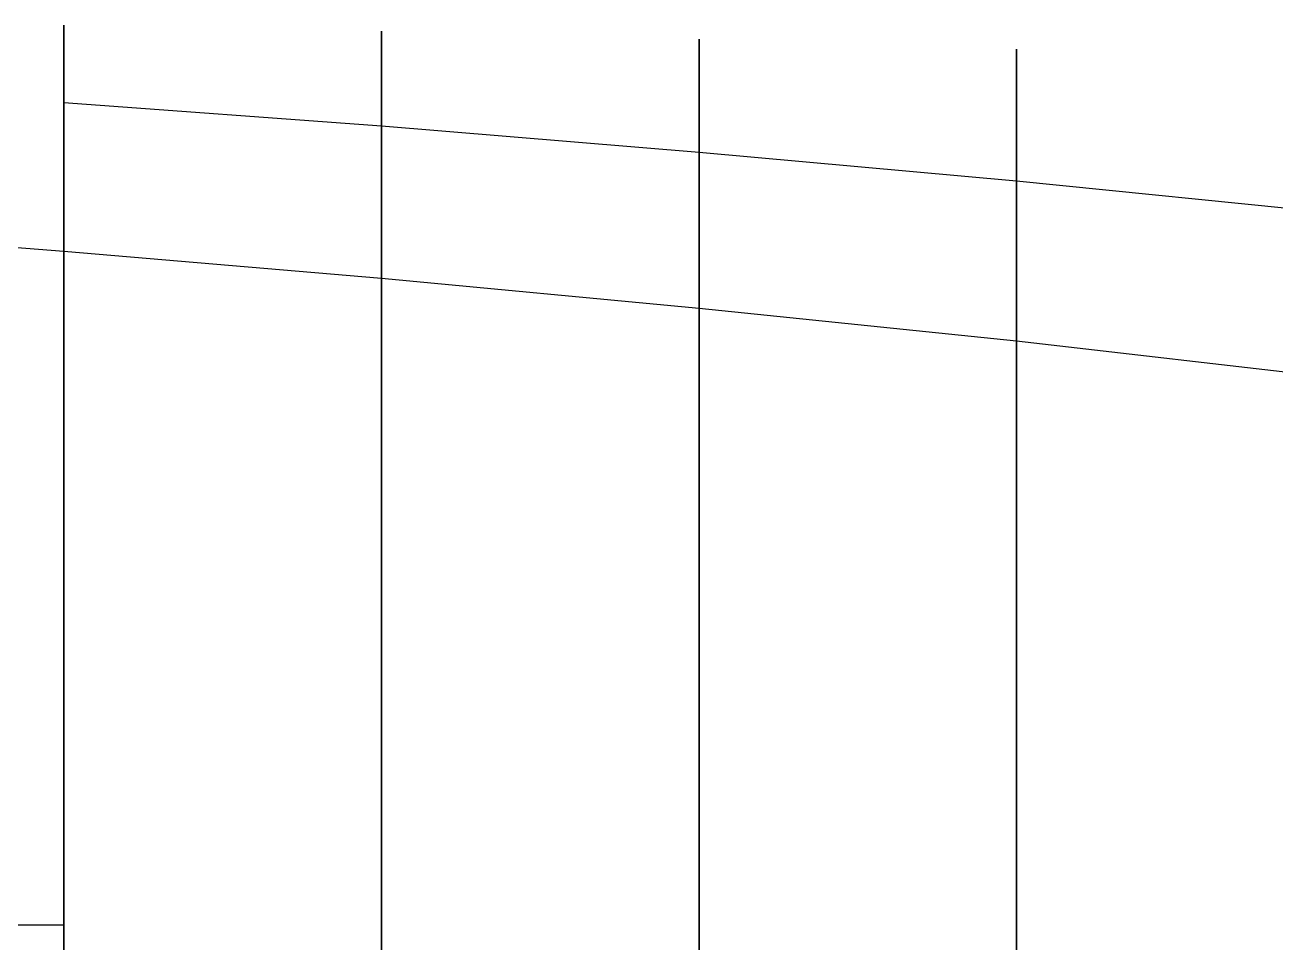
# Model space of a CAD drawing. Extents: x 0 to 100, y -6 to 6.
# Drawn here: x 59.76 to 67.63, y -0.11 to 5.67 of the extents above; entities that cross this region are included whole.
import ezdxf

# ---------------------------------------------------------------- set-up
doc = ezdxf.new("R2010")
doc.units = 0
for name, color, linetype in [('Compartiment', 3, 'CONTINUOUS'), ('Fysiek-dwarsvlak', 5, 'CONTINUOUS'), ('Fysiek-horizontaal-vlak', 5, 'CONTINUOUS'), ('Gereserveerd', 1, 'CONTINUOUS'), ('Lijnenmodel-van-de-romp', 2, 'CONTINUOUS'), ('Vlakkenmodel-van-de-romp', 2, 'CONTINUOUS')]:
    doc.layers.add(name, color=color, linetype=linetype)

msp = doc.modelspace()

# ---------------------------------------------------------------- linework, layer by layer
at = {"layer": 'Compartiment'}
for points in [[(60, -5.66608, 8.42705), (60, 5.66608, 8.42705), (60, 5.63806, 8.29128)], [(60, 5.63806, 8.29128), (60, 5.6271, 8.23712), (60, 5.61539, 8.17822), (60, 5.60355, 8.11717), (60, 5.59209, 8.05604), (60, 5.581, 7.99484), (60, 5.57019, 7.93311), (60, 5.55954, 7.87034), (60, 5.54895, 7.80606), (60, 5.53837, 7.74016), (60, 5.52798, 7.67414), (60, 5.49283, 7.44438), (60, 5.48556, 7.39531), (60, 5.47757, 7.33967), (60, 5.46792, 7.27053), (60, 5.24851, 5.62182), (60, 5.24065, 5.55978), (60, 5.23146, 5.48524), (60, 5.22859, 5.46223), (60, 5.22238, 5.41445), (60, 5.21736, 5.37365), (60, 5.20994, 5.31056), (60, 5.19928, 5.2169), (60, 5.17519, 5), (60, 5.17519, 5), (60, 5.11704, 4.47661), (60, 5.10461, 4.36847), (60, 5.0947, 4.28571), (60, 5.08631, 4.21967), (60, 5.07846, 4.16171), (60, 5.07016, 4.10317), (60, 5.06064, 4.03727), (60, 5.04994, 3.96463), (60, 5.03833, 3.88774), (60, 5.02608, 3.80909), (60, 5.01344, 3.73115), (60, 5.0006, 3.65581), (60, 4.98739, 3.58255), (60, 4.97354, 3.51024), (60, 4.95881, 3.43776), (60, 4.94293, 3.36397), (60, 4.92579, 3.28828), (60, 4.90776, 3.21214), (60, 4.88937, 3.13755), (60, 4.87114, 3.0665), (60, 4.85359, 3.00097), (60, 4.83711, 2.94239), (60, 4.82157, 2.88987), (60, 4.80673, 2.84196), (60, 4.79235, 2.79723), (60, 4.77816, 2.75421), (60, 4.76383, 2.71146), (60, 4.74855, 2.66744), (60, 4.73143, 2.62063), (60, 4.71156, 2.56951), (60, 4.68804, 2.51254), (60, 4.66024, 2.4488), (60, 4.62865, 2.37979), (60, 4.594, 2.30763), (60, 4.55705, 2.23443), (60, 4.51856, 2.1623), (60, 4.47909, 2.0929), (60, 4.43854, 2.02611), (60, 4.39663, 1.96134), (60, 4.35308, 1.89801), (60, 4.3076, 1.83555), (60, 4.26001, 1.77352), (60, 4.24103, 1.75), (60, -4.24103, 1.75)], [(62, -5.62711, 8.42991), (62, 5.62711, 8.42991), (62, 5.60985, 8.35557)], [(62, 5.60985, 8.35557), (62, 5.60029, 8.31378), (62, 5.58846, 8.26104), (62, 5.57444, 8.19709), (62, 5.55829, 8.12162), (62, 5.54002, 8.03387), (62, 5.51937, 7.93116), (62, 5.49601, 7.8103), (62, 5.46962, 7.66811), (62, 5.43988, 7.50143), (62, 5.40673, 7.30919), (62, 5.13992, 5.72282), (62, 5.12658, 5.64295), (62, 5.11669, 5.58247), (62, 5.10421, 5.50422), (62, 5.10009, 5.47873), (62, 5.09176, 5.42937), (62, 5.08531, 5.38909), (62, 5.07581, 5.32695), (62, 5.06211, 5.23435), (62, 5.02838, 5), (62, -5.02838, 5)], [(64, -5.57667, 8.44061), (64, 5.57667, 8.44061), (64, 5.50222, 8.13426)], [(66, -5.51332, 8.46031), (66, 5.51332, 8.46031), (66, 5.47489, 8.31696)], [(64, 5.50222, 8.13426), (64, 5.49, 8.08259), (64, 5.47805, 8.03087), (64, 5.46535, 7.97424), (64, 5.45088, 7.90784), (64, 5.43361, 7.8268), (64, 5.4128, 7.7277), (64, 5.19014, 6.62822), (64, 5.15933, 6.47704), (64, 5.0076, 5.74891), (64, 4.98365, 5.63199), (64, 4.9626, 5.52729), (64, 4.9439, 5.43241), (64, 4.92704, 5.34496), (64, 4.91148, 5.26254), (64, 4.89677, 5.18318), (64, 4.8828, 5.10662), (64, 4.86413, 5), (64, -4.86413, 5)], [(66, 5.47489, 8.31696), (66, 5.46929, 8.29563), (66, 5.46334, 8.27273), (66, 5.41631, 8.08737), (66, 5.40261, 8.0322), (66, 5.38755, 7.97093), (66, 4.78376, 5.46059), (66, 4.77295, 5.41404), (66, 4.76109, 5.36211), (66, 4.74781, 5.30286), (66, 4.73289, 5.23525), (66, 4.68245, 5), (66, -4.68245, 5)], [(60, -5.17519, 5), (60, 5.17519, 5), (60, 5.11704, 4.47661)], [(60, 5.11704, 4.47661), (60, 5.10461, 4.36847), (60, 5.0947, 4.28571), (60, 5.08631, 4.21967), (60, 5.07846, 4.16171), (60, 5.07016, 4.10317), (60, 5.06064, 4.03727), (60, 5.04994, 3.96463), (60, 5.03833, 3.88774), (60, 5.02608, 3.80909), (60, 5.01344, 3.73115), (60, 5.0006, 3.65581), (60, 4.98739, 3.58255), (60, 4.97354, 3.51024), (60, 4.95881, 3.43776), (60, 4.94293, 3.36397), (60, 4.92579, 3.28828), (60, 4.90776, 3.21214), (60, 4.88937, 3.13755), (60, 4.87114, 3.0665), (60, 4.85359, 3.00097), (60, 4.83711, 2.94239), (60, 4.82157, 2.88987), (60, 4.80673, 2.84196), (60, 4.79235, 2.79723), (60, 4.77816, 2.75421), (60, 4.76383, 2.71146), (60, 4.74855, 2.66744), (60, 4.73143, 2.62063), (60, 4.71156, 2.56951), (60, 4.68804, 2.51254), (60, 4.66024, 2.4488), (60, 4.62865, 2.37979), (60, 4.594, 2.30763), (60, 4.55705, 2.23443), (60, 4.51856, 2.1623), (60, 4.47909, 2.0929), (60, 4.43854, 2.02611), (60, 4.39663, 1.96134), (60, 4.35308, 1.89801), (60, 4.3076, 1.83555), (60, 4.26001, 1.77352), (60, 4.24103, 1.75), (60, -4.24103, 1.75)], [(62, -5.02838, 5), (62, 5.02838, 5), (62, 4.94046, 4.38904)], [(62, 4.94046, 4.38904), (62, 4.92825, 4.30654), (62, 4.91823, 4.24083), (62, 4.90913, 4.18329), (62, 4.8997, 4.12535), (62, 4.88891, 4.06022), (62, 4.87683, 3.98836), (62, 4.86375, 3.91203), (62, 4.84997, 3.8335), (62, 4.8358, 3.75503), (62, 4.82145, 3.67837), (62, 4.80676, 3.60309), (62, 4.79146, 3.52823), (62, 4.77531, 3.45286), (62, 4.75803, 3.376), (62, 4.73953, 3.29722), (62, 4.72023, 3.21816), (62, 4.70073, 3.14098), (62, 4.6816, 3.06783), (62, 4.66344, 3.00086), (62, 4.64667, 2.94159), (62, 4.63111, 2.88899), (62, 4.61644, 2.84141), (62, 4.60233, 2.79717), (62, 4.58846, 2.75461), (62, 4.5744, 2.7121), (62, 4.55939, 2.66814), (62, 4.54259, 2.62126), (62, 4.52317, 2.56999), (62, 4.50026, 2.51285), (62, 4.47328, 2.44898), (62, 4.44269, 2.37986), (62, 4.40918, 2.30757), (62, 4.37347, 2.23422), (62, 4.33627, 2.16187), (62, 4.29812, 2.09219), (62, 4.2589, 2.02503), (62, 4.21833, 1.95982), (62, 4.17614, 1.89602), (62, 4.13202, 1.83303), (62, 4.08579, 1.77044), (62, 4.06989, 1.75), (62, -4.06989, 1.75)], [(64, -4.86413, 5), (64, 4.86413, 5), (64, 4.76286, 4.4217)], [(64, 4.76286, 4.4217), (64, 4.74172, 4.30131), (64, 4.71803, 4.17003), (64, 4.69195, 4.03083), (64, 4.66363, 3.88668), (64, 4.63347, 3.74099), (64, 4.60278, 3.5989), (64, 4.5731, 3.46599), (64, 4.54597, 3.34784), (64, 4.52293, 3.25003), (64, 4.50501, 3.17604), (64, 4.49107, 3.12103), (64, 4.47947, 3.07806), (64, 4.46857, 3.04019), (64, 4.41112, 2.84888), (64, 4.39561, 2.79813), (64, 4.3817, 2.75346), (64, 4.37017, 2.71764), (64, 4.36076, 2.68959), (64, 4.35298, 2.66726), (64, 4.34022, 2.63163), (64, 4.32744, 2.59516), (64, 4.31925, 2.57256), (64, 4.30883, 2.54501), (64, 4.2954, 2.511), (64, 4.2785, 2.46968), (64, 4.25886, 2.42288), (64, 4.23753, 2.37307), (64, 4.21554, 2.32274), (64, 4.19393, 2.27439), (64, 4.17332, 2.22968), (64, 4.15263, 2.18695), (64, 4.13038, 2.14375), (64, 4.10507, 2.09759), (64, 4.07522, 2.04601), (64, 4.03975, 1.98733), (64, 3.99937, 1.92306), (64, 3.95517, 1.85551), (64, 3.90827, 1.78699), (64, 3.88158, 1.75), (64, -3.88158, 1.75)], [(66, -4.68245, 5), (66, 4.68245, 5), (66, 4.65486, 4.8713)], [(66, 4.65486, 4.8713), (66, 4.6414, 4.80676), (66, 4.62741, 4.7388), (66, 4.54672, 4.33949), (66, 4.51876, 4.20345), (66, 4.48836, 4.05877), (66, 4.45595, 3.90893), (66, 4.42215, 3.75779), (66, 4.3883, 3.61067), (66, 4.35594, 3.47322), (66, 4.32662, 3.35112), (66, 4.30186, 3.25002), (66, 4.28267, 3.17353), (66, 4.26796, 3.11696), (66, 4.2561, 3.07356), (66, 4.24546, 3.03656), (66, 4.20737, 2.90798), (66, 4.1919, 2.8564), (66, 4.1757, 2.80333), (66, 4.15922, 2.75066), (66, 4.14278, 2.69983), (66, 4.12625, 2.65064), (66, 4.10939, 2.60245), (66, 4.09194, 2.55465), (66, 4.07368, 2.50659), (66, 4.05445, 2.45788), (66, 4.03451, 2.40897), (66, 4.01421, 2.36055), (66, 3.9939, 2.31332), (66, 3.97394, 2.26794), (66, 3.9544, 2.22468), (66, 3.93427, 2.18196), (66, 3.91225, 2.1378), (66, 3.88705, 2.09019), (66, 3.85739, 2.03712), (66, 3.82235, 1.97731), (66, 3.78258, 1.91223), (66, 3.73911, 1.84409), (66, 3.69298, 1.77506), (66, 3.6753, 1.75), (66, -3.6753, 1.75)], [(60, -4.24103, 1.75), (60, 4.24103, 1.75), (60, 4.21042, 1.71207)], [(60, -4.24103, 1.75), (60, 4.24103, 1.75), (60, 4.21042, 1.71207)], [(60, 4.21042, 1.71207), (60, 4.15904, 1.65148), (60, 4.10608, 1.59207), (60, 4.05174, 1.53412), (60, 3.99617, 1.47786), (60, 3.93931, 1.42321), (60, 3.88101, 1.37004), (60, 3.82115, 1.3182), (60, 3.75961, 1.26756), (60, 3.6963, 1.21801), (60, 3.63143, 1.16963), (60, 3.56522, 1.12252), (60, 3.49792, 1.0768), (60, 3.42978, 1.03258), (60, 3.36098, 0.98992), (60, 3.29146, 0.94872), (60, 3.22108, 0.90883), (60, 3.14973, 0.87011), (60, 3.07728, 0.83239), (60, 3.00366, 0.79556), (60, 2.92901, 0.75966), (60, 2.85355, 0.72473), (60, 2.77746, 0.69085), (60, 2.70094, 0.65807), (60, 2.62417, 0.62643), (60, 2.54711, 0.59586), (60, 2.46969, 0.56628), (60, 2.39186, 0.53762), (60, 2.31354, 0.50978), (60, 2.23468, 0.48269), (60, 2.15526, 0.45633), (60, 2.0753, 0.43069), (60, 1.99479, 0.40576), (60, 1.91372, 0.38154), (60, 1.83218, 0.35802), (60, 1.75048, 0.33523), (60, 1.66903, 0.31322), (60, 1.58821, 0.29202), (60, 1.50842, 0.27167), (60, 1.42977, 0.25216), (60, 1.35121, 0.23327), (60, 1.27141, 0.2147), (60, 1.18904, 0.19619), (60, 1.10278, 0.17745), (60, 1.0123, 0.15839), (60, 0.92142, 0.13969), (60, 0.83497, 0.12221), (60, 0.75778, 0.10682), (60, 0.64888, 0.08544), (60, 0.6172, 0.07936), (60, 0.59484, 0.07519), (60, 0.57699, 0.07196), (60, 0.42286, 0.04424), (60, 0.39429, 0.03923), (60, 0.36673, 0.03449), (60, 0.33984, 0.02995), (60, 0.31326, 0.02556), (60, 0.28667, 0.02125), (60, 0.25995, 0.017), (60, 0.15, 0.00002), (60, 0.10504, -0.00062), (60, 0.09054, -0.00076), (60, 0.07506, -0.00086), (60, 0.05909, -0.0009), (60, 0.04311, -0.00085), (60, 0.02762, -0.0007), (60, 0.01308, -0.00042), (60, 0, 0), (60, -0.01308, -0.00042), (60, -0.02762, -0.0007), (60, -0.04311, -0.00085), (60, -0.05909, -0.0009), (60, -0.07506, -0.00086), (60, -0.09054, -0.00076), (60, -0.10504, -0.00062), (60, -0.15, 0.00002)], [(60, 4.21042, 1.71207), (60, 4.15904, 1.65148), (60, 4.10608, 1.59207), (60, 4.05174, 1.53412), (60, 3.99617, 1.47786), (60, 3.93931, 1.42321), (60, 3.88101, 1.37004), (60, 3.82115, 1.3182), (60, 3.75961, 1.26756), (60, 3.6963, 1.21801), (60, 3.63143, 1.16963), (60, 3.56522, 1.12252), (60, 3.49792, 1.0768), (60, 3.42978, 1.03258), (60, 3.36098, 0.98992), (60, 3.29146, 0.94872), (60, 3.22108, 0.90883), (60, 3.14973, 0.87011), (60, 3.07728, 0.83239), (60, 3.00366, 0.79556), (60, 2.92901, 0.75966), (60, 2.85355, 0.72473), (60, 2.77746, 0.69085), (60, 2.70094, 0.65807), (60, 2.62417, 0.62643), (60, 2.54711, 0.59586), (60, 2.46969, 0.56628), (60, 2.39186, 0.53762), (60, 2.31354, 0.50978), (60, 2.23468, 0.48269), (60, 2.15526, 0.45633), (60, 2.0753, 0.43069), (60, 1.99479, 0.40576), (60, 1.91372, 0.38154), (60, 1.83218, 0.35802), (60, 1.75048, 0.33523), (60, 1.66903, 0.31322), (60, 1.58821, 0.29202), (60, 1.50842, 0.27167), (60, 1.42977, 0.25216), (60, 1.35121, 0.23327), (60, 1.27141, 0.2147), (60, 1.18904, 0.19619), (60, 1.10278, 0.17745), (60, 1.0123, 0.15839), (60, 0.92142, 0.13969), (60, 0.83497, 0.12221), (60, 0.75778, 0.10682), (60, 0.64888, 0.08544), (60, 0.6172, 0.07936), (60, 0.59484, 0.07519), (60, 0.57699, 0.07196), (60, 0.42286, 0.04424), (60, 0.39429, 0.03923), (60, 0.36673, 0.03449), (60, 0.33984, 0.02995), (60, 0.31326, 0.02556), (60, 0.28667, 0.02125), (60, 0.25995, 0.017), (60, 0.15, 0.00002), (60, 0.10504, -0.00062), (60, 0.09054, -0.00076), (60, 0.07506, -0.00086), (60, 0.05909, -0.0009), (60, 0.04311, -0.00085), (60, 0.02762, -0.0007), (60, 0.01308, -0.00042), (60, 0, 0), (60, -0.01308, -0.00042), (60, -0.02762, -0.0007), (60, -0.04311, -0.00085), (60, -0.05909, -0.0009), (60, -0.07506, -0.00086), (60, -0.09054, -0.00076), (60, -0.10504, -0.00062), (60, -0.15, 0.00002)], [(62, -4.06989, 1.75), (62, 4.06989, 1.75), (62, 4.03753, 1.7084)], [(62, 4.03753, 1.7084), (62, 3.98742, 1.64718), (62, 3.93562, 1.58707), (62, 3.8823, 1.52837), (62, 3.8276, 1.4713), (62, 3.77155, 1.41584), (62, 3.71416, 1.36191), (62, 3.65543, 1.30943), (62, 3.59536, 1.25832), (62, 3.53389, 1.2085), (62, 3.47081, 1.15983), (62, 3.4058, 1.11218), (62, 3.33859, 1.06544), (62, 3.26889, 1.01945), (62, 3.19677, 0.97425), (62, 3.12378, 0.93051), (62, 3.05183, 0.88903), (62, 2.98282, 0.85065), (62, 2.91866, 0.81618), (62, 2.86073, 0.78616), (62, 2.80825, 0.75997), (62, 2.75992, 0.73672), (62, 2.71442, 0.71551), (62, 2.67045, 0.69543), (62, 2.62661, 0.67564), (62, 2.58115, 0.65551), (62, 2.53221, 0.63446), (62, 2.47796, 0.61191), (62, 2.41655, 0.58727), (62, 2.34681, 0.56023), (62, 2.27026, 0.53143), (62, 2.1891, 0.50176), (62, 2.10551, 0.47214), (62, 2.0217, 0.44345), (62, 1.9394, 0.4164), (62, 1.85855, 0.39092), (62, 1.77863, 0.36672), (62, 1.69913, 0.34354), (62, 1.61953, 0.32111), (62, 1.53938, 0.29919), (62, 1.45859, 0.27773), (62, 1.37711, 0.25672), (62, 1.29491, 0.23616), (62, 1.21198, 0.21604), (62, 1.1284, 0.19637), (62, 1.04479, 0.17724), (62, 0.96189, 0.15877), (62, 0.88044, 0.14108), (62, 0.80119, 0.12427), (62, 0.72498, 0.10847), (62, 0.65304, 0.09386), (62, 0.58671, 0.08062), (62, 0.52731, 0.06896), (62, 0.47618, 0.05904), (62, 0.43403, 0.05096), (62, 0.39908, 0.04435), (62, 0.36892, 0.03876), (62, 0.34114, 0.0337), (62, 0.15001, -0.00001), (62, 0.09054, -0.00051), (62, 0.07506, -0.00057), (62, 0.05909, -0.00059), (62, 0.04312, -0.00055), (62, 0.02762, -0.00045), (62, 0.01308, -0.00026), (62, 0, 0.00002), (62, -0.01308, -0.00026), (62, -0.02762, -0.00045), (62, -0.04312, -0.00055), (62, -0.05909, -0.00059), (62, -0.07506, -0.00057), (62, -0.09054, -0.00051), (62, -0.15001, -0.00001)], [(64, -3.88158, 1.75), (64, 3.88158, 1.75), (64, 3.85979, 1.7198)], [(64, 3.85979, 1.7198), (64, 3.81061, 1.65578), (64, 3.7607, 1.59482), (64, 3.7098, 1.53633), (64, 3.65763, 1.47974), (64, 3.60393, 1.42446), (64, 3.54846, 1.37001), (64, 3.49097, 1.31628), (64, 3.43125, 1.26329), (64, 3.36908, 1.21103), (64, 3.30423, 1.15951), (64, 3.23684, 1.10889), (64, 3.16837, 1.05991), (64, 3.10064, 1.0135), (64, 3.03547, 0.97055), (64, 2.97467, 0.93198), (64, 2.91956, 0.89837), (64, 2.86944, 0.86906), (64, 2.82314, 0.84303), (64, 2.77946, 0.81929), (64, 2.73721, 0.79685), (64, 2.69509, 0.77476), (64, 2.65137, 0.7523), (64, 2.6042, 0.72881), (64, 2.55174, 0.70362), (64, 2.49216, 0.67607), (64, 2.42427, 0.64578), (64, 2.34959, 0.61349), (64, 2.27032, 0.58023), (64, 2.18864, 0.54704), (64, 2.10674, 0.51494), (64, 2.02634, 0.48473), (64, 1.94729, 0.4563), (64, 1.86894, 0.42932), (64, 1.79066, 0.40344), (64, 1.71181, 0.37831), (64, 1.63192, 0.35368), (64, 1.55113, 0.32954), (64, 1.46972, 0.30595), (64, 1.38798, 0.28298), (64, 1.30621, 0.2607), (64, 1.22461, 0.23916), (64, 1.14305, 0.21827), (64, 1.0613, 0.19796), (64, 0.97915, 0.17812), (64, 0.89636, 0.15866), (64, 0.81319, 0.13959), (64, 0.73177, 0.1213), (64, 0.65468, 0.10426), (64, 0.58453, 0.08897), (64, 0.52391, 0.07592), (64, 0.47447, 0.06539), (64, 0.43412, 0.05692), (64, 0.39982, 0.04985), (64, 0.36854, 0.04351), (64, 0.15001, 0.00001), (64, 0, 0.00003), (64, -0.15001, 0.00001)], [(66, -3.6753, 1.75), (66, 3.6753, 1.75), (66, 3.64521, 1.70735)], [(66, 3.64521, 1.70735), (66, 3.59663, 1.64268), (66, 3.54721, 1.58097), (66, 3.49674, 1.52172), (66, 3.44499, 1.46437), (66, 3.39174, 1.40841), (66, 3.33676, 1.35339), (66, 3.2798, 1.29919), (66, 3.22061, 1.24578), (66, 3.15896, 1.19313), (66, 3.0946, 1.14121), (66, 3.02762, 1.09015), (66, 2.95953, 1.04071), (66, 2.89216, 0.99385), (66, 2.82735, 0.95049), (66, 2.76694, 0.91158), (66, 2.71227, 0.87772), (66, 2.66261, 0.84822), (66, 2.61675, 0.82205), (66, 2.57345, 0.79818), (66, 2.53149, 0.77559), (66, 2.48956, 0.7533), (66, 2.44601, 0.73063), (66, 2.39911, 0.70694), (66, 2.34713, 0.6816), (66, 2.28834, 0.65397), (66, 2.22161, 0.62369), (66, 2.1482, 0.59141), (66, 2.06995, 0.5581), (66, 1.98873, 0.52466), (66, 1.90638, 0.49206), (66, 1.82455, 0.46105), (66, 1.74397, 0.43179), (66, 1.66515, 0.40426), (66, 1.58861, 0.37846), (66, 1.51487, 0.35436), (66, 1.44421, 0.3319), (66, 1.376, 0.31083), (66, 1.30934, 0.29082), (66, 1.24338, 0.27157), (66, 1.17723, 0.25277), (66, 1.11021, 0.23415), (66, 1.04237, 0.21571), (66, 0.97398, 0.19751), (66, 0.90526, 0.17959), (66, 0.83647, 0.162), (66, 0.76781, 0.14477), (66, 0.69927, 0.12789), (66, 0.6308, 0.1113), (66, 0.56232, 0.09496), (66, 0.4938, 0.07883), (66, 0.15002, -0.00001), (66, 0, 0.00002), (66, -0.15002, -0.00001)]]:
    msp.add_polyline3d(points, dxfattribs=at)
at = {"layer": 'Fysiek-dwarsvlak'}
for points in [[(60, -5.17519, 5), (60, 5.17519, 5), (60, 5.11704, 4.47661)], [(60, 5.11704, 4.47661), (60, 5.10461, 4.36847), (60, 5.0947, 4.28571), (60, 5.08631, 4.21967), (60, 5.07846, 4.16171), (60, 5.07016, 4.10317), (60, 5.06064, 4.03727), (60, 5.04994, 3.96463), (60, 5.03833, 3.88774), (60, 5.02608, 3.80909), (60, 5.01344, 3.73115), (60, 5.0006, 3.65581), (60, 4.98739, 3.58255), (60, 4.97354, 3.51024), (60, 4.95881, 3.43776), (60, 4.94293, 3.36397), (60, 4.92579, 3.28828), (60, 4.90776, 3.21214), (60, 4.88937, 3.13755), (60, 4.87114, 3.0665), (60, 4.85359, 3.00097), (60, 4.83711, 2.94239), (60, 4.82157, 2.88987), (60, 4.80673, 2.84196), (60, 4.79235, 2.79723), (60, 4.77816, 2.75421), (60, 4.76383, 2.71146), (60, 4.74855, 2.66744), (60, 4.73143, 2.62063), (60, 4.71156, 2.56951), (60, 4.68804, 2.51254), (60, 4.66024, 2.4488), (60, 4.62865, 2.37979), (60, 4.594, 2.30763), (60, 4.55705, 2.23443), (60, 4.51856, 2.1623), (60, 4.47909, 2.0929), (60, 4.43854, 2.02611), (60, 4.39663, 1.96134), (60, 4.35308, 1.89801), (60, 4.3076, 1.83555), (60, 4.26001, 1.77352), (60, 4.24103, 1.75), (60, -4.24103, 1.75)], [(60, -4.24103, 1.75), (60, 4.24103, 1.75), (60, 4.21042, 1.71207)], [(60, 4.21042, 1.71207), (60, 4.15904, 1.65148), (60, 4.10608, 1.59207), (60, 4.05174, 1.53412), (60, 3.99617, 1.47786), (60, 3.93931, 1.42321), (60, 3.88101, 1.37004), (60, 3.82115, 1.3182), (60, 3.75961, 1.26756), (60, 3.6963, 1.21801), (60, 3.63143, 1.16963), (60, 3.56522, 1.12252), (60, 3.49792, 1.0768), (60, 3.42978, 1.03258), (60, 3.36098, 0.98992), (60, 3.29146, 0.94872), (60, 3.22108, 0.90883), (60, 3.14973, 0.87011), (60, 3.07728, 0.83239), (60, 3.00366, 0.79556), (60, 2.92901, 0.75966), (60, 2.85355, 0.72473), (60, 2.77746, 0.69085), (60, 2.70094, 0.65807), (60, 2.62417, 0.62643), (60, 2.54711, 0.59586), (60, 2.46969, 0.56628), (60, 2.39186, 0.53762), (60, 2.31354, 0.50978), (60, 2.23468, 0.48269), (60, 2.15526, 0.45633), (60, 2.0753, 0.43069), (60, 1.99479, 0.40576), (60, 1.91372, 0.38154), (60, 1.83218, 0.35802), (60, 1.75048, 0.33523), (60, 1.66903, 0.31322), (60, 1.58821, 0.29202), (60, 1.50842, 0.27167), (60, 1.42977, 0.25216), (60, 1.35121, 0.23327), (60, 1.27141, 0.2147), (60, 1.18904, 0.19619), (60, 1.10278, 0.17745), (60, 1.0123, 0.15839), (60, 0.92142, 0.13969), (60, 0.83497, 0.12221), (60, 0.75778, 0.10682), (60, 0.64888, 0.08544), (60, 0.6172, 0.07936), (60, 0.59484, 0.07519), (60, 0.57699, 0.07196), (60, 0.42286, 0.04424), (60, 0.39429, 0.03923), (60, 0.36673, 0.03449), (60, 0.33984, 0.02995), (60, 0.31326, 0.02556), (60, 0.28667, 0.02125), (60, 0.25995, 0.017), (60, 0.15, 0.00002), (60, 0.10504, -0.00062), (60, 0.09054, -0.00076), (60, 0.07506, -0.00085), (60, 0.05909, -0.0009), (60, 0.04311, -0.00085), (60, 0.02762, -0.0007), (60, 0.01308, -0.00042), (60, 0, 0), (60, -0.01308, -0.00042), (60, -0.02762, -0.0007), (60, -0.04311, -0.00085), (60, -0.05909, -0.0009), (60, -0.07506, -0.00085), (60, -0.09054, -0.00076), (60, -0.10504, -0.00062), (60, -0.15, 0.00002)]]:
    msp.add_polyline3d(points, dxfattribs=at)
at = {"layer": 'Fysiek-horizontaal-vlak'}
for points in [[(76, 3.45724, 5), (74, 3.74078, 5), (72, 4.01155, 5), (70, 4.26195, 5), (68, 4.48138, 5), (66, 4.68245, 5), (64, 4.86413, 5), (62, 5.02838, 5), (60, 5.17519, 5), (60, -5.17519, 5)], [(76, 2.37686, 1.75), (74, 2.65352, 1.75), (72, 2.92668, 1.75), (70, 3.19362, 1.75), (68, 3.44533, 1.75), (66, 3.6753, 1.75), (64, 3.88158, 1.75), (62, 4.06989, 1.75), (60, 4.24103, 1.75), (58, 4.39674, 1.75), (56, 4.53849, 1.75), (54, 4.6626, 1.75), (52, 4.76975, 1.75), (50, 4.8562, 1.75)]]:
    msp.add_polyline3d(points, dxfattribs=at)
at = {"layer": 'Gereserveerd'}
msp.add_polyline3d([(20, 0, 3), (60, 0, 2)], dxfattribs=at)
at = {"layer": 'Lijnenmodel-van-de-romp'}
for points in [[(60, 0, 0), (60, 0.01308, -0.00042), (60, 0.02762, -0.0007), (60, 0.04311, -0.00085), (60, 0.05909, -0.0009), (60, 0.07506, -0.00086), (60, 0.09054, -0.00076), (60, 0.10504, -0.00062), (60, 0.15, 0.00002), (60, 0.25995, 0.017), (60, 0.28667, 0.02125), (60, 0.31326, 0.02556), (60, 0.33984, 0.02995), (60, 0.36673, 0.03449), (60, 0.39429, 0.03923), (60, 0.42286, 0.04424), (60, 0.57699, 0.07196), (60, 0.59484, 0.07519), (60, 0.6172, 0.07936), (60, 0.64888, 0.08544), (60, 0.75778, 0.10682), (60, 0.83497, 0.12221), (60, 0.92142, 0.13969), (60, 1.0123, 0.15839), (60, 1.10278, 0.17745), (60, 1.18904, 0.19619), (60, 1.27141, 0.2147), (60, 1.35121, 0.23327), (60, 1.42977, 0.25216), (60, 1.50842, 0.27167), (60, 1.58821, 0.29202), (60, 1.66903, 0.31322), (60, 1.75048, 0.33523), (60, 1.83218, 0.35802), (60, 1.91372, 0.38154), (60, 1.99479, 0.40576), (60, 2.0753, 0.43069), (60, 2.15526, 0.45633), (60, 2.23468, 0.48269), (60, 2.31354, 0.50978), (60, 2.39186, 0.53762), (60, 2.46969, 0.56628), (60, 2.54711, 0.59586), (60, 2.62417, 0.62643), (60, 2.70094, 0.65807), (60, 2.77746, 0.69085), (60, 2.85355, 0.72473), (60, 2.92901, 0.75966), (60, 3.00366, 0.79556), (60, 3.07728, 0.83239), (60, 3.14973, 0.87011), (60, 3.22108, 0.90883), (60, 3.29146, 0.94872), (60, 3.36098, 0.98992), (60, 3.42978, 1.03258), (60, 3.49792, 1.0768), (60, 3.56522, 1.12252), (60, 3.63143, 1.16963), (60, 3.6963, 1.21801), (60, 3.75961, 1.26756), (60, 3.82115, 1.3182), (60, 3.88101, 1.37004), (60, 3.93931, 1.42321), (60, 3.99617, 1.47786), (60, 4.05174, 1.53412), (60, 4.10608, 1.59207), (60, 4.15904, 1.65148), (60, 4.21042, 1.71207), (60, 4.26001, 1.77352), (60, 4.3076, 1.83555), (60, 4.35308, 1.89801), (60, 4.39663, 1.96134), (60, 4.43854, 2.02611), (60, 4.47909, 2.0929), (60, 4.51856, 2.1623), (60, 4.55705, 2.23443), (60, 4.594, 2.30763), (60, 4.62865, 2.37979), (60, 4.66024, 2.4488), (60, 4.68804, 2.51254), (60, 4.71156, 2.56951), (60, 4.73143, 2.62063), (60, 4.74855, 2.66744), (60, 4.76383, 2.71146), (60, 4.77816, 2.75421), (60, 4.79235, 2.79723), (60, 4.80673, 2.84196), (60, 4.82157, 2.88987), (60, 4.83711, 2.94239), (60, 4.85359, 3.00097), (60, 4.87114, 3.0665), (60, 4.88937, 3.13755), (60, 4.90776, 3.21214), (60, 4.92579, 3.28828), (60, 4.94293, 3.36397), (60, 4.95881, 3.43776), (60, 4.97354, 3.51024), (60, 4.98739, 3.58255), (60, 5.0006, 3.65581), (60, 5.01344, 3.73115), (60, 5.02608, 3.80909), (60, 5.03833, 3.88774), (60, 5.04994, 3.96463), (60, 5.06064, 4.03727), (60, 5.07016, 4.10317), (60, 5.07846, 4.16171), (60, 5.08631, 4.21967), (60, 5.0947, 4.28571), (60, 5.10461, 4.36847), (60, 5.11704, 4.47661), (60, 5.19928, 5.2169), (60, 5.20994, 5.31056), (60, 5.21736, 5.37365), (60, 5.22238, 5.41445), (60, 5.22859, 5.46223), (60, 5.23146, 5.48524), (60, 5.24065, 5.55978), (60, 5.24851, 5.62182), (60, 5.46792, 7.27053), (60, 5.47757, 7.33967), (60, 5.48556, 7.39531), (60, 5.49283, 7.44438), (60, 5.52798, 7.67414), (60, 5.53837, 7.74016), (60, 5.54895, 7.80606), (60, 5.55954, 7.87034), (60, 5.57019, 7.93311), (60, 5.581, 7.99484), (60, 5.59209, 8.05604), (60, 5.60355, 8.11717), (60, 5.61539, 8.17822), (60, 5.6271, 8.23712), (60, 5.63806, 8.29128), (60, 5.66608, 8.42705), (60, 0, 8.42705)], [(62, 0, 0.00002), (62, 0.01308, -0.00026), (62, 0.02762, -0.00045), (62, 0.04312, -0.00055), (62, 0.05909, -0.00059), (62, 0.07506, -0.00057), (62, 0.09054, -0.00051), (62, 0.15001, -0.00001), (62, 0.34114, 0.0337), (62, 0.36892, 0.03876), (62, 0.39908, 0.04435), (62, 0.43403, 0.05096), (62, 0.47618, 0.05904), (62, 0.52731, 0.06896), (62, 0.58671, 0.08062), (62, 0.65304, 0.09386), (62, 0.72498, 0.10847), (62, 0.80119, 0.12427), (62, 0.88044, 0.14108), (62, 0.96189, 0.15877), (62, 1.04479, 0.17724), (62, 1.1284, 0.19637), (62, 1.21198, 0.21604), (62, 1.29491, 0.23616), (62, 1.37711, 0.25672), (62, 1.45859, 0.27773), (62, 1.53938, 0.29919), (62, 1.61953, 0.32111), (62, 1.69913, 0.34354), (62, 1.77863, 0.36672), (62, 1.85855, 0.39092), (62, 1.9394, 0.4164), (62, 2.0217, 0.44345), (62, 2.10551, 0.47214), (62, 2.1891, 0.50176), (62, 2.27026, 0.53143), (62, 2.34681, 0.56023), (62, 2.41655, 0.58727), (62, 2.47796, 0.61191), (62, 2.53221, 0.63446), (62, 2.58115, 0.65551), (62, 2.62661, 0.67564), (62, 2.67045, 0.69543), (62, 2.71442, 0.71551), (62, 2.75992, 0.73672), (62, 2.80825, 0.75997), (62, 2.86073, 0.78616), (62, 2.91866, 0.81618), (62, 2.98282, 0.85065), (62, 3.05183, 0.88903), (62, 3.12378, 0.93051), (62, 3.19677, 0.97425), (62, 3.26889, 1.01945), (62, 3.33859, 1.06544), (62, 3.4058, 1.11218), (62, 3.47081, 1.15983), (62, 3.53389, 1.2085), (62, 3.59536, 1.25832), (62, 3.65543, 1.30943), (62, 3.71416, 1.36191), (62, 3.77155, 1.41584), (62, 3.8276, 1.4713), (62, 3.8823, 1.52837), (62, 3.93562, 1.58707), (62, 3.98742, 1.64718), (62, 4.03753, 1.7084), (62, 4.08579, 1.77044), (62, 4.13202, 1.83303), (62, 4.17614, 1.89602), (62, 4.21833, 1.95982), (62, 4.2589, 2.02503), (62, 4.29812, 2.09219), (62, 4.33627, 2.16187), (62, 4.37347, 2.23422), (62, 4.40918, 2.30757), (62, 4.44269, 2.37986), (62, 4.47328, 2.44898), (62, 4.50026, 2.51285), (62, 4.52317, 2.56999), (62, 4.54259, 2.62126), (62, 4.55939, 2.66814), (62, 4.5744, 2.7121), (62, 4.58846, 2.75461), (62, 4.60233, 2.79717), (62, 4.61644, 2.84141), (62, 4.63111, 2.88899), (62, 4.64667, 2.94159), (62, 4.66344, 3.00086), (62, 4.6816, 3.06783), (62, 4.70073, 3.14098), (62, 4.72023, 3.21816), (62, 4.73953, 3.29722), (62, 4.75803, 3.376), (62, 4.77531, 3.45286), (62, 4.79146, 3.52823), (62, 4.80676, 3.60309), (62, 4.82145, 3.67837), (62, 4.8358, 3.75503), (62, 4.84997, 3.8335), (62, 4.86375, 3.91203), (62, 4.87683, 3.98836), (62, 4.88891, 4.06022), (62, 4.8997, 4.12535), (62, 4.90913, 4.18329), (62, 4.91823, 4.24083), (62, 4.92825, 4.30654), (62, 4.94046, 4.38904), (62, 5.06211, 5.23435), (62, 5.07581, 5.32695), (62, 5.08531, 5.38909), (62, 5.09176, 5.42937), (62, 5.10009, 5.47873), (62, 5.10421, 5.50422), (62, 5.11669, 5.58247), (62, 5.12658, 5.64295), (62, 5.13992, 5.72282), (62, 5.40673, 7.30919), (62, 5.43988, 7.50143), (62, 5.46962, 7.66811), (62, 5.49601, 7.8103), (62, 5.51937, 7.93116), (62, 5.54002, 8.03387), (62, 5.55829, 8.12162), (62, 5.57444, 8.19709), (62, 5.58846, 8.26104), (62, 5.60029, 8.31378), (62, 5.60985, 8.35557), (62, 5.62711, 8.42991), (62, 0, 8.42991)], [(64, 0, 0.00003), (64, 0.15001, 0.00001), (64, 0.36854, 0.04351), (64, 0.39982, 0.04985), (64, 0.43412, 0.05692), (64, 0.47447, 0.06539), (64, 0.52391, 0.07592), (64, 0.58453, 0.08897), (64, 0.65468, 0.10426), (64, 0.73177, 0.1213), (64, 0.81319, 0.13959), (64, 0.89636, 0.15866), (64, 0.97915, 0.17812), (64, 1.0613, 0.19796), (64, 1.14305, 0.21827), (64, 1.22461, 0.23916), (64, 1.30621, 0.2607), (64, 1.38798, 0.28298), (64, 1.46972, 0.30595), (64, 1.55113, 0.32954), (64, 1.63192, 0.35368), (64, 1.71181, 0.37831), (64, 1.79066, 0.40344), (64, 1.86894, 0.42932), (64, 1.94729, 0.4563), (64, 2.02634, 0.48473), (64, 2.10674, 0.51494), (64, 2.18864, 0.54704), (64, 2.27032, 0.58023), (64, 2.34959, 0.61349), (64, 2.42427, 0.64578), (64, 2.49216, 0.67607), (64, 2.55174, 0.70362), (64, 2.6042, 0.72881), (64, 2.65137, 0.7523), (64, 2.69509, 0.77476), (64, 2.73721, 0.79685), (64, 2.77946, 0.81929), (64, 2.82314, 0.84303), (64, 2.86944, 0.86906), (64, 2.91956, 0.89837), (64, 2.97467, 0.93198), (64, 3.03547, 0.97055), (64, 3.10064, 1.0135), (64, 3.16837, 1.05991), (64, 3.23684, 1.10889), (64, 3.30423, 1.15951), (64, 3.36908, 1.21103), (64, 3.43125, 1.26329), (64, 3.49097, 1.31628), (64, 3.54846, 1.37001), (64, 3.60393, 1.42446), (64, 3.65763, 1.47974), (64, 3.7098, 1.53633), (64, 3.7607, 1.59482), (64, 3.81061, 1.65578), (64, 3.85979, 1.7198), (64, 3.90827, 1.78699), (64, 3.95517, 1.85551), (64, 3.99937, 1.92306), (64, 4.03975, 1.98733), (64, 4.07522, 2.04601), (64, 4.10507, 2.09759), (64, 4.13038, 2.14375), (64, 4.15263, 2.18695), (64, 4.17332, 2.22968), (64, 4.19393, 2.27439), (64, 4.21554, 2.32274), (64, 4.23753, 2.37307), (64, 4.25886, 2.42288), (64, 4.2785, 2.46968), (64, 4.2954, 2.511), (64, 4.30883, 2.54501), (64, 4.31925, 2.57256), (64, 4.32744, 2.59516), (64, 4.34022, 2.63163), (64, 4.35298, 2.66726), (64, 4.36076, 2.68959), (64, 4.37017, 2.71764), (64, 4.3817, 2.75346), (64, 4.39561, 2.79813), (64, 4.41112, 2.84888), (64, 4.46857, 3.04019), (64, 4.47947, 3.07806), (64, 4.49107, 3.12103), (64, 4.50501, 3.17604), (64, 4.52293, 3.25003), (64, 4.54597, 3.34784), (64, 4.5731, 3.46599), (64, 4.60278, 3.5989), (64, 4.63347, 3.74099), (64, 4.66363, 3.88668), (64, 4.69195, 4.03083), (64, 4.71803, 4.17003), (64, 4.74172, 4.30131), (64, 4.76286, 4.4217), (64, 4.8828, 5.10662), (64, 4.89677, 5.18318), (64, 4.91148, 5.26254), (64, 4.92704, 5.34496), (64, 4.9439, 5.43241), (64, 4.9626, 5.52729), (64, 4.98365, 5.63199), (64, 5.0076, 5.74891), (64, 5.15933, 6.47704), (64, 5.19014, 6.62822), (64, 5.4128, 7.7277), (64, 5.43361, 7.8268), (64, 5.45088, 7.90784), (64, 5.46535, 7.97424), (64, 5.47805, 8.03087), (64, 5.49, 8.08259), (64, 5.50222, 8.13426), (64, 5.57667, 8.44061), (64, 0, 8.44061)], [(66, 0, 0.00002), (66, 0.15002, -0.00001), (66, 0.4938, 0.07883), (66, 0.56232, 0.09496), (66, 0.6308, 0.1113), (66, 0.69927, 0.12789), (66, 0.76781, 0.14477), (66, 0.83647, 0.162), (66, 0.90526, 0.17959), (66, 0.97398, 0.19751), (66, 1.04237, 0.21571), (66, 1.11021, 0.23415), (66, 1.17723, 0.25277), (66, 1.24338, 0.27157), (66, 1.30934, 0.29082), (66, 1.376, 0.31083), (66, 1.44421, 0.3319), (66, 1.51487, 0.35436), (66, 1.58861, 0.37846), (66, 1.66515, 0.40426), (66, 1.74397, 0.43179), (66, 1.82455, 0.46105), (66, 1.90638, 0.49206), (66, 1.98873, 0.52466), (66, 2.06995, 0.5581), (66, 2.1482, 0.59141), (66, 2.22161, 0.62369), (66, 2.28834, 0.65397), (66, 2.34713, 0.6816), (66, 2.39911, 0.70694), (66, 2.44601, 0.73063), (66, 2.48956, 0.7533), (66, 2.53149, 0.77559), (66, 2.57345, 0.79818), (66, 2.61675, 0.82205), (66, 2.66261, 0.84822), (66, 2.71227, 0.87772), (66, 2.76694, 0.91158), (66, 2.82735, 0.95049), (66, 2.89216, 0.99385), (66, 2.95953, 1.04071), (66, 3.02762, 1.09015), (66, 3.0946, 1.14121), (66, 3.15896, 1.19313), (66, 3.22061, 1.24578), (66, 3.2798, 1.29919), (66, 3.33676, 1.35339), (66, 3.39174, 1.40841), (66, 3.44499, 1.46437), (66, 3.49674, 1.52172), (66, 3.54721, 1.58097), (66, 3.59663, 1.64268), (66, 3.64521, 1.70735), (66, 3.69298, 1.77506), (66, 3.73911, 1.84409), (66, 3.78258, 1.91223), (66, 3.82235, 1.97731), (66, 3.85739, 2.03712), (66, 3.88705, 2.09019), (66, 3.91225, 2.1378), (66, 3.93427, 2.18196), (66, 3.9544, 2.22468), (66, 3.97394, 2.26794), (66, 3.9939, 2.31332), (66, 4.01421, 2.36055), (66, 4.03451, 2.40897), (66, 4.05445, 2.45788), (66, 4.07368, 2.50659), (66, 4.09194, 2.55465), (66, 4.10939, 2.60245), (66, 4.12625, 2.65064), (66, 4.14278, 2.69983), (66, 4.15922, 2.75066), (66, 4.1757, 2.80333), (66, 4.1919, 2.8564), (66, 4.20737, 2.90798), (66, 4.24546, 3.03656), (66, 4.2561, 3.07356), (66, 4.26796, 3.11696), (66, 4.28267, 3.17353), (66, 4.30186, 3.25002), (66, 4.32662, 3.35112), (66, 4.35594, 3.47322), (66, 4.3883, 3.61067), (66, 4.42215, 3.75779), (66, 4.45595, 3.90893), (66, 4.48836, 4.05877), (66, 4.51876, 4.20345), (66, 4.54672, 4.33949), (66, 4.62741, 4.7388), (66, 4.6414, 4.80676), (66, 4.65486, 4.8713), (66, 4.73289, 5.23525), (66, 4.74781, 5.30286), (66, 4.76109, 5.36211), (66, 4.77295, 5.41404), (66, 4.78376, 5.46059), (66, 5.38755, 7.97093), (66, 5.40261, 8.0322), (66, 5.41631, 8.08737), (66, 5.46334, 8.27273), (66, 5.46929, 8.29563), (66, 5.47489, 8.31696), (66, 5.51332, 8.46031), (66, 0, 8.46031)], [(60, 0, 0), (60, -0.01308, -0.00042), (60, -0.02762, -0.0007), (60, -0.04311, -0.00085), (60, -0.05909, -0.0009), (60, -0.07506, -0.00086), (60, -0.09054, -0.00076), (60, -0.10504, -0.00062), (60, -0.15, 0.00002)], [(60, -5.66608, 8.42705), (60, 0, 8.42705)], [(62, 0, 0.00002), (62, -0.01308, -0.00026), (62, -0.02762, -0.00045), (62, -0.04312, -0.00055), (62, -0.05909, -0.00059), (62, -0.07506, -0.00057), (62, -0.09054, -0.00051), (62, -0.15001, -0.00001)], [(62, -5.62711, 8.42991), (62, 0, 8.42991)], [(64, 0, 0.00003), (64, -0.15001, 0.00001)], [(64, -5.57667, 8.44061), (64, 0, 8.44061)], [(66, 0, 0.00002), (66, -0.15002, -0.00001)], [(66, -5.51332, 8.46031), (66, 0, 8.46031)]]:
    msp.add_polyline3d(points, dxfattribs=at)
at = {"layer": 'Vlakkenmodel-van-de-romp'}
for points in [[(60, 0, 0), (60, 0.01308, -0.00042), (60, 0.02762, -0.0007), (60, 0.04311, -0.00085), (60, 0.05909, -0.0009), (60, 0.07506, -0.00086), (60, 0.09054, -0.00076), (60, 0.10504, -0.00062), (60, 0.15, 0.00002), (60, 0.25995, 0.017), (60, 0.28667, 0.02125), (60, 0.31326, 0.02556), (60, 0.33984, 0.02995), (60, 0.36673, 0.03449), (60, 0.39429, 0.03923), (60, 0.42286, 0.04424), (60, 0.57699, 0.07196), (60, 0.59484, 0.07519), (60, 0.6172, 0.07936), (60, 0.64888, 0.08544), (60, 0.75778, 0.10682), (60, 0.83497, 0.12221), (60, 0.92142, 0.13969), (60, 1.0123, 0.15839), (60, 1.10278, 0.17745), (60, 1.18904, 0.19619), (60, 1.27141, 0.2147), (60, 1.35121, 0.23327), (60, 1.42977, 0.25216), (60, 1.50842, 0.27167), (60, 1.58821, 0.29202), (60, 1.66903, 0.31322), (60, 1.75048, 0.33523), (60, 1.83218, 0.35802), (60, 1.91372, 0.38154), (60, 1.99479, 0.40576), (60, 2.0753, 0.43069), (60, 2.15526, 0.45633), (60, 2.23468, 0.48269), (60, 2.31354, 0.50978), (60, 2.39186, 0.53762), (60, 2.46969, 0.56628), (60, 2.54711, 0.59586), (60, 2.62417, 0.62643), (60, 2.70094, 0.65807), (60, 2.77746, 0.69085), (60, 2.85355, 0.72473), (60, 2.92901, 0.75966), (60, 3.00366, 0.79556), (60, 3.07728, 0.83239), (60, 3.14973, 0.87011), (60, 3.22108, 0.90883), (60, 3.29146, 0.94872), (60, 3.36098, 0.98992), (60, 3.42978, 1.03258), (60, 3.49792, 1.0768), (60, 3.56522, 1.12252), (60, 3.63143, 1.16963), (60, 3.6963, 1.21801), (60, 3.75961, 1.26756), (60, 3.82115, 1.3182), (60, 3.88101, 1.37004), (60, 3.93931, 1.42321), (60, 3.99617, 1.47786), (60, 4.05174, 1.53412), (60, 4.10608, 1.59207), (60, 4.15904, 1.65148), (60, 4.21042, 1.71207), (60, 4.26001, 1.77352), (60, 4.3076, 1.83555), (60, 4.35308, 1.89801), (60, 4.39663, 1.96134), (60, 4.43854, 2.02611), (60, 4.47909, 2.0929), (60, 4.51856, 2.1623), (60, 4.55705, 2.23443), (60, 4.594, 2.30763), (60, 4.62865, 2.37979), (60, 4.66024, 2.4488), (60, 4.68804, 2.51254), (60, 4.71156, 2.56951), (60, 4.73143, 2.62063), (60, 4.74855, 2.66744), (60, 4.76383, 2.71146), (60, 4.77816, 2.75421), (60, 4.79235, 2.79723), (60, 4.80673, 2.84196), (60, 4.82157, 2.88987), (60, 4.83711, 2.94239), (60, 4.85359, 3.00097), (60, 4.87114, 3.0665), (60, 4.88937, 3.13755), (60, 4.90776, 3.21214), (60, 4.92579, 3.28828), (60, 4.94293, 3.36397), (60, 4.95881, 3.43776), (60, 4.97354, 3.51024), (60, 4.98739, 3.58255), (60, 5.0006, 3.65581), (60, 5.01344, 3.73115), (60, 5.02608, 3.80909), (60, 5.03833, 3.88774), (60, 5.04994, 3.96463), (60, 5.06064, 4.03727), (60, 5.07016, 4.10317), (60, 5.07846, 4.16171), (60, 5.08631, 4.21967), (60, 5.0947, 4.28571), (60, 5.10461, 4.36847), (60, 5.11704, 4.47661), (60, 5.19928, 5.2169), (60, 5.20994, 5.31056), (60, 5.21736, 5.37365), (60, 5.22238, 5.41445), (60, 5.22859, 5.46223), (60, 5.23146, 5.48524), (60, 5.24065, 5.55978), (60, 5.24851, 5.62182), (60, 5.46792, 7.27053), (60, 5.47757, 7.33967), (60, 5.48556, 7.39531), (60, 5.49283, 7.44438), (60, 5.52798, 7.67414), (60, 5.53837, 7.74016), (60, 5.54895, 7.80606), (60, 5.55954, 7.87034), (60, 5.57019, 7.93311), (60, 5.581, 7.99484), (60, 5.59209, 8.05604), (60, 5.60355, 8.11717), (60, 5.61539, 8.17822), (60, 5.6271, 8.23712), (60, 5.63806, 8.29128), (60, 5.66608, 8.42705), (60, 0, 8.42705)], [(62, 0, 0.00002), (62, 0.01308, -0.00026), (62, 0.02762, -0.00045), (62, 0.04312, -0.00055), (62, 0.05909, -0.00059), (62, 0.07506, -0.00057), (62, 0.09054, -0.00051), (62, 0.15001, -0.00001), (62, 0.34114, 0.0337), (62, 0.36892, 0.03876), (62, 0.39908, 0.04435), (62, 0.43403, 0.05096), (62, 0.47618, 0.05904), (62, 0.52731, 0.06896), (62, 0.58671, 0.08062), (62, 0.65304, 0.09386), (62, 0.72498, 0.10847), (62, 0.80119, 0.12427), (62, 0.88044, 0.14108), (62, 0.96189, 0.15877), (62, 1.04479, 0.17724), (62, 1.1284, 0.19637), (62, 1.21198, 0.21604), (62, 1.29491, 0.23616), (62, 1.37711, 0.25672), (62, 1.45859, 0.27773), (62, 1.53938, 0.29919), (62, 1.61953, 0.32111), (62, 1.69913, 0.34354), (62, 1.77863, 0.36672), (62, 1.85855, 0.39092), (62, 1.9394, 0.4164), (62, 2.0217, 0.44345), (62, 2.10551, 0.47214), (62, 2.1891, 0.50176), (62, 2.27026, 0.53143), (62, 2.34681, 0.56023), (62, 2.41655, 0.58727), (62, 2.47796, 0.61191), (62, 2.53221, 0.63446), (62, 2.58115, 0.65551), (62, 2.62661, 0.67564), (62, 2.67045, 0.69543), (62, 2.71442, 0.71551), (62, 2.75992, 0.73672), (62, 2.80825, 0.75997), (62, 2.86073, 0.78616), (62, 2.91866, 0.81618), (62, 2.98282, 0.85065), (62, 3.05183, 0.88903), (62, 3.12378, 0.93051), (62, 3.19677, 0.97425), (62, 3.26889, 1.01945), (62, 3.33859, 1.06544), (62, 3.4058, 1.11218), (62, 3.47081, 1.15983), (62, 3.53389, 1.2085), (62, 3.59536, 1.25832), (62, 3.65543, 1.30943), (62, 3.71416, 1.36191), (62, 3.77155, 1.41584), (62, 3.8276, 1.4713), (62, 3.8823, 1.52837), (62, 3.93562, 1.58707), (62, 3.98742, 1.64718), (62, 4.03753, 1.7084), (62, 4.08579, 1.77044), (62, 4.13202, 1.83303), (62, 4.17614, 1.89602), (62, 4.21833, 1.95982), (62, 4.2589, 2.02503), (62, 4.29812, 2.09219), (62, 4.33627, 2.16187), (62, 4.37347, 2.23422), (62, 4.40918, 2.30757), (62, 4.44269, 2.37986), (62, 4.47328, 2.44898), (62, 4.50026, 2.51285), (62, 4.52317, 2.56999), (62, 4.54259, 2.62126), (62, 4.55939, 2.66814), (62, 4.5744, 2.7121), (62, 4.58846, 2.75461), (62, 4.60233, 2.79717), (62, 4.61644, 2.84141), (62, 4.63111, 2.88899), (62, 4.64667, 2.94159), (62, 4.66344, 3.00086), (62, 4.6816, 3.06783), (62, 4.70073, 3.14098), (62, 4.72023, 3.21816), (62, 4.73953, 3.29722), (62, 4.75803, 3.376), (62, 4.77531, 3.45286), (62, 4.79146, 3.52823), (62, 4.80676, 3.60309), (62, 4.82145, 3.67837), (62, 4.8358, 3.75503), (62, 4.84997, 3.8335), (62, 4.86375, 3.91203), (62, 4.87683, 3.98836), (62, 4.88891, 4.06022), (62, 4.8997, 4.12535), (62, 4.90913, 4.18329), (62, 4.91823, 4.24083), (62, 4.92825, 4.30654), (62, 4.94046, 4.38904), (62, 5.06211, 5.23435), (62, 5.07581, 5.32695), (62, 5.08531, 5.38909), (62, 5.09176, 5.42937), (62, 5.10009, 5.47873), (62, 5.10421, 5.50422), (62, 5.11669, 5.58247), (62, 5.12658, 5.64295), (62, 5.13992, 5.72282), (62, 5.40673, 7.30919), (62, 5.43988, 7.50143), (62, 5.46962, 7.66811), (62, 5.49601, 7.8103), (62, 5.51937, 7.93116), (62, 5.54002, 8.03387), (62, 5.55829, 8.12162), (62, 5.57444, 8.19709), (62, 5.58846, 8.26104), (62, 5.60029, 8.31378), (62, 5.60985, 8.35557), (62, 5.62711, 8.42991), (62, 0, 8.42991)], [(64, 0, 0.00003), (64, 0.15001, 0.00001), (64, 0.36854, 0.04351), (64, 0.39982, 0.04985), (64, 0.43412, 0.05692), (64, 0.47447, 0.06539), (64, 0.52391, 0.07592), (64, 0.58453, 0.08897), (64, 0.65468, 0.10426), (64, 0.73177, 0.1213), (64, 0.81319, 0.13959), (64, 0.89636, 0.15866), (64, 0.97915, 0.17812), (64, 1.0613, 0.19796), (64, 1.14305, 0.21827), (64, 1.22461, 0.23916), (64, 1.30621, 0.2607), (64, 1.38798, 0.28298), (64, 1.46972, 0.30595), (64, 1.55113, 0.32954), (64, 1.63192, 0.35368), (64, 1.71181, 0.37831), (64, 1.79066, 0.40344), (64, 1.86894, 0.42932), (64, 1.94729, 0.4563), (64, 2.02634, 0.48473), (64, 2.10674, 0.51494), (64, 2.18864, 0.54704), (64, 2.27032, 0.58023), (64, 2.34959, 0.61349), (64, 2.42427, 0.64578), (64, 2.49216, 0.67607), (64, 2.55174, 0.70362), (64, 2.6042, 0.72881), (64, 2.65137, 0.7523), (64, 2.69509, 0.77476), (64, 2.73721, 0.79685), (64, 2.77946, 0.81929), (64, 2.82314, 0.84303), (64, 2.86944, 0.86906), (64, 2.91956, 0.89837), (64, 2.97467, 0.93198), (64, 3.03547, 0.97055), (64, 3.10064, 1.0135), (64, 3.16837, 1.05991), (64, 3.23684, 1.10889), (64, 3.30423, 1.15951), (64, 3.36908, 1.21103), (64, 3.43125, 1.26329), (64, 3.49097, 1.31628), (64, 3.54846, 1.37001), (64, 3.60393, 1.42446), (64, 3.65763, 1.47974), (64, 3.7098, 1.53633), (64, 3.7607, 1.59482), (64, 3.81061, 1.65578), (64, 3.85979, 1.7198), (64, 3.90827, 1.78699), (64, 3.95517, 1.85551), (64, 3.99937, 1.92306), (64, 4.03975, 1.98733), (64, 4.07522, 2.04601), (64, 4.10507, 2.09759), (64, 4.13038, 2.14375), (64, 4.15263, 2.18695), (64, 4.17332, 2.22968), (64, 4.19393, 2.27439), (64, 4.21554, 2.32274), (64, 4.23753, 2.37307), (64, 4.25886, 2.42288), (64, 4.2785, 2.46968), (64, 4.2954, 2.511), (64, 4.30883, 2.54501), (64, 4.31925, 2.57256), (64, 4.32744, 2.59516), (64, 4.34022, 2.63163), (64, 4.35298, 2.66726), (64, 4.36076, 2.68959), (64, 4.37017, 2.71764), (64, 4.3817, 2.75346), (64, 4.39561, 2.79813), (64, 4.41112, 2.84888), (64, 4.46857, 3.04019), (64, 4.47947, 3.07806), (64, 4.49107, 3.12103), (64, 4.50501, 3.17604), (64, 4.52293, 3.25003), (64, 4.54597, 3.34784), (64, 4.5731, 3.46599), (64, 4.60278, 3.5989), (64, 4.63347, 3.74099), (64, 4.66363, 3.88668), (64, 4.69195, 4.03083), (64, 4.71803, 4.17003), (64, 4.74172, 4.30131), (64, 4.76286, 4.4217), (64, 4.8828, 5.10662), (64, 4.89677, 5.18318), (64, 4.91148, 5.26254), (64, 4.92704, 5.34496), (64, 4.9439, 5.43241), (64, 4.9626, 5.52729), (64, 4.98365, 5.63199), (64, 5.0076, 5.74891), (64, 5.15933, 6.47704), (64, 5.19014, 6.62822), (64, 5.4128, 7.7277), (64, 5.43361, 7.8268), (64, 5.45088, 7.90784), (64, 5.46535, 7.97424), (64, 5.47805, 8.03087), (64, 5.49, 8.08259), (64, 5.50222, 8.13426), (64, 5.57667, 8.44061), (64, 0, 8.44061)], [(66, 0, 0.00002), (66, 0.15002, -0.00001), (66, 0.4938, 0.07883), (66, 0.56232, 0.09496), (66, 0.6308, 0.1113), (66, 0.69927, 0.12789), (66, 0.76781, 0.14477), (66, 0.83647, 0.162), (66, 0.90526, 0.17959), (66, 0.97398, 0.19751), (66, 1.04237, 0.21571), (66, 1.11021, 0.23415), (66, 1.17723, 0.25277), (66, 1.24338, 0.27157), (66, 1.30934, 0.29082), (66, 1.376, 0.31083), (66, 1.44421, 0.3319), (66, 1.51487, 0.35436), (66, 1.58861, 0.37846), (66, 1.66515, 0.40426), (66, 1.74397, 0.43179), (66, 1.82455, 0.46105), (66, 1.90638, 0.49206), (66, 1.98873, 0.52466), (66, 2.06995, 0.5581), (66, 2.1482, 0.59141), (66, 2.22161, 0.62369), (66, 2.28834, 0.65397), (66, 2.34713, 0.6816), (66, 2.39911, 0.70694), (66, 2.44601, 0.73063), (66, 2.48956, 0.7533), (66, 2.53149, 0.77559), (66, 2.57345, 0.79818), (66, 2.61675, 0.82205), (66, 2.66261, 0.84822), (66, 2.71227, 0.87772), (66, 2.76694, 0.91158), (66, 2.82735, 0.95049), (66, 2.89216, 0.99385), (66, 2.95953, 1.04071), (66, 3.02762, 1.09015), (66, 3.0946, 1.14121), (66, 3.15896, 1.19313), (66, 3.22061, 1.24578), (66, 3.2798, 1.29919), (66, 3.33676, 1.35339), (66, 3.39174, 1.40841), (66, 3.44499, 1.46437), (66, 3.49674, 1.52172), (66, 3.54721, 1.58097), (66, 3.59663, 1.64268), (66, 3.64521, 1.70735), (66, 3.69298, 1.77506), (66, 3.73911, 1.84409), (66, 3.78258, 1.91223), (66, 3.82235, 1.97731), (66, 3.85739, 2.03712), (66, 3.88705, 2.09019), (66, 3.91225, 2.1378), (66, 3.93427, 2.18196), (66, 3.9544, 2.22468), (66, 3.97394, 2.26794), (66, 3.9939, 2.31332), (66, 4.01421, 2.36055), (66, 4.03451, 2.40897), (66, 4.05445, 2.45788), (66, 4.07368, 2.50659), (66, 4.09194, 2.55465), (66, 4.10939, 2.60245), (66, 4.12625, 2.65064), (66, 4.14278, 2.69983), (66, 4.15922, 2.75066), (66, 4.1757, 2.80333), (66, 4.1919, 2.8564), (66, 4.20737, 2.90798), (66, 4.24546, 3.03656), (66, 4.2561, 3.07356), (66, 4.26796, 3.11696), (66, 4.28267, 3.17353), (66, 4.30186, 3.25002), (66, 4.32662, 3.35112), (66, 4.35594, 3.47322), (66, 4.3883, 3.61067), (66, 4.42215, 3.75779), (66, 4.45595, 3.90893), (66, 4.48836, 4.05877), (66, 4.51876, 4.20345), (66, 4.54672, 4.33949), (66, 4.62741, 4.7388), (66, 4.6414, 4.80676), (66, 4.65486, 4.8713), (66, 4.73289, 5.23525), (66, 4.74781, 5.30286), (66, 4.76109, 5.36211), (66, 4.77295, 5.41404), (66, 4.78376, 5.46059), (66, 5.38755, 7.97093), (66, 5.40261, 8.0322), (66, 5.41631, 8.08737), (66, 5.46334, 8.27273), (66, 5.46929, 8.29563), (66, 5.47489, 8.31696), (66, 5.51332, 8.46031), (66, 0, 8.46031)], [(60, 0, 0), (60, -0.01308, -0.00042), (60, -0.02762, -0.0007), (60, -0.04311, -0.00085), (60, -0.05909, -0.0009), (60, -0.07506, -0.00086), (60, -0.09054, -0.00076), (60, -0.10504, -0.00062), (60, -0.15, 0.00002)], [(60, -5.66608, 8.42705), (60, 0, 8.42705)], [(62, 0, 0.00002), (62, -0.01308, -0.00026), (62, -0.02762, -0.00045), (62, -0.04312, -0.00055), (62, -0.05909, -0.00059), (62, -0.07506, -0.00057), (62, -0.09054, -0.00051), (62, -0.15001, -0.00001)], [(62, -5.62711, 8.42991), (62, 0, 8.42991)], [(64, 0, 0.00003), (64, -0.15001, 0.00001)], [(64, -5.57667, 8.44061), (64, 0, 8.44061)], [(66, 0, 0.00002), (66, -0.15002, -0.00001)], [(66, -5.51332, 8.46031), (66, 0, 8.46031)]]:
    msp.add_polyline3d(points, dxfattribs=at)

doc.saveas('drawing.dxf')
